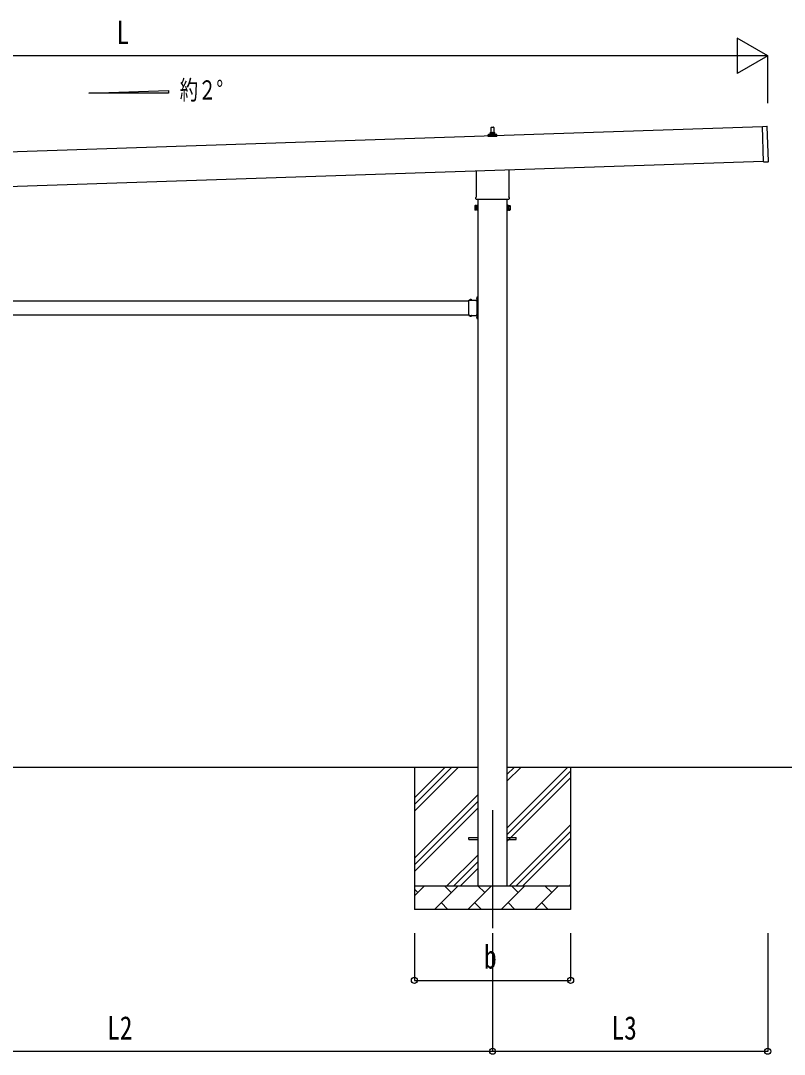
# Model space of a CAD drawing. Units: millimetres, scale not verified. Extents: x -12615 to 12615, y -8910 to 8910.
# Drawn here: x -2187 to 1040, y -4450 to -80 of the extents above; entities that cross this region are included whole.
import ezdxf
from ezdxf.enums import TextEntityAlignment as Align

# ---------------------------------------------------------------- set-up
doc = ezdxf.new("R2010")
doc.units = ezdxf.units.MM
doc.header["$LTSCALE"] = 40
for name, color, linetype in [('0-2_USER1', 3, 'Continuous'), ('0-4_YKK_12', 2, 'Continuous'), ('0-5_YKK_13', 4, 'Continuous'), ('0-6_YKK_A1', 4, 'Continuous'), ('0-7_YKK_D', 6, 'Continuous')]:
    doc.layers.add(name, color=color, linetype=linetype)
doc.styles.add('ＭＳ ゴシック', font='')
doc.styles.get('ＭＳ ゴシック').set_extended_font_data('MS Gothic')

msp = doc.modelspace()

# ---------------------------------------------------------------- linework, layer by layer
at = {"layer": '0-4_YKK_12'}
msp.add_line((-193.18, -3417.6), (-193.18, -3917.6), dxfattribs=at)
at = {"layer": '0-5_YKK_13'}
for p, q in [((-211.43, -570.5), (-211.43, -562.79)), ((-211.05, -562), (-175.31, -562)), ((-210.66, -561.82), (-203.94, -560.19)), ((-203.56, -560), (-182.8, -560)), ((-203.18, -559.22), (-203.18, -555)), ((-202.18, -555), (-184.18, -555)), ((-199.18, -555), (-198.45, -531.48)), ((-197.45, -530.5), (-188.9, -530.5)), ((-187.9, -531.48), (-187.18, -555)), ((-183.18, -559.22), (-183.18, -555)), ((-175.69, -561.82), (-182.41, -560.19)), ((-174.93, -570.5), (-174.93, -562.79)), ((947.63, -527.63), (966.61, -526.99)), ((952.62, -677.54), (947.63, -527.63)), ((972.58, -675.88), (967.65, -527.96)), ((-174.93, -570.5), (-211.43, -570.5)), ((952.62, -677.54), (971.61, -676.91)), ((-261.48, -824.49), (-261.48, -714.98)), ((-124.88, -710.43), (-124.88, -824.49)), ((-263.18, -833.27), (-263.18, -827.77)), ((-123.18, -827.77), (-123.18, -833.27)), ((-267.18, -862.77), (-266.42, -861.45)), ((-267.18, -862.77), (-267.18, -879.77)), ((-260.18, -866.36), (-266.42, -866.36)), ((-125.24, -836.77), (-261.11, -836.77)), ((-126.18, -866.36), (-119.94, -866.36)), ((-119.18, -862.77), (-119.94, -861.45)), ((-119.18, -862.77), (-119.18, -879.77)), ((-267.18, -879.77), (-266.42, -881.08)), ((-260.18, -876.17), (-266.42, -876.17)), ((-260.18, -881.08), (-266.42, -881.08)), ((-257.68, -880.47), (-260.18, -880.47)), ((-128.68, -880.47), (-126.18, -880.47)), ((-126.18, -876.17), (-119.94, -876.17)), ((-126.18, -881.08), (-119.94, -881.08)), ((-119.18, -879.77), (-119.94, -881.08)), ((-293.68, -1272.88), (-293.68, -1262.5)), ((-293.68, -1262.5), (-257.28, -1262.5)), ((-290.41, -1261.64), (-290.41, -1261.8)), ((-289.71, -1262.5), (-281.64, -1262.5)), ((-286.8, -1262.5), (-288.13, -1259.84)), ((-284.55, -1262.5), (-283.23, -1259.84)), ((-280.94, -1261.64), (-280.94, -1261.8)), ((-261.38, -1254.6), (-255.68, -1254.6)), ((-257.68, -1264.1), (-260.68, -1264.1)), ((-257.28, -1253.47), (-259.94, -1252.15)), ((-257.28, -1255.72), (-259.94, -1257.05)), ((-258.14, -1249.86), (-257.98, -1249.86)), ((-258.14, -1259.33), (-257.98, -1259.33)), ((-257.68, -1272.88), (-257.68, -1266.1)), ((-257.28, -1247.1), (-255.68, -1247.1)), ((-257.28, -1264.06), (-257.28, -1247.1)), ((-257.28, -1250.56), (-257.28, -1258.63)), ((-255.68, -1251.6), (-257.28, -1251.6)), ((-257.28, -1252.6), (-255.68, -1252.6)), ((-257.28, -1256.6), (-255.68, -1256.6)), ((-255.68, -1257.6), (-257.28, -1257.6)), ((-293.68, -1314.88), (-293.68, -1274.31)), ((-257.68, -1314.88), (-257.68, -1274.31)), ((-293.68, -1326.7), (-293.68, -1316.31)), ((-293.68, -1326.7), (-257.28, -1326.7)), ((-290.41, -1327.56), (-290.41, -1327.4)), ((-289.71, -1326.7), (-281.64, -1326.7)), ((-286.8, -1326.7), (-288.13, -1329.36)), ((-284.55, -1326.7), (-283.23, -1329.36)), ((-280.94, -1327.56), (-280.94, -1327.4)), ((-260.68, -1325.1), (-257.68, -1325.1)), ((-257.28, -1333.47), (-259.94, -1332.15)), ((-257.28, -1335.72), (-259.94, -1337.05)), ((-258.14, -1329.86), (-257.98, -1329.86)), ((-258.14, -1339.33), (-257.98, -1339.33)), ((-257.68, -1323.1), (-257.68, -1316.31)), ((-257.28, -1342.1), (-257.28, -1325.14)), ((-257.28, -1330.56), (-257.28, -1338.63)), ((-257.28, -1332.6), (-255.68, -1332.6)), ((-257.28, -1336.6), (-255.68, -1336.6)), ((-257.28, -1342.1), (-255.68, -1342.1)), ((-293.18, -3533.1), (-255.68, -3533.1)), ((-293.18, -3542.1), (-293.18, -3533.1)), ((-293.18, -3533.1), (-255.68, -3533.1)), ((-293.18, -3542.1), (-293.18, -3533.1)), ((-130.68, -3533.1), (-93.18, -3533.1)), ((-130.68, -3533.1), (-93.18, -3533.1)), ((-93.18, -3542.1), (-93.18, -3533.1)), ((-93.18, -3542.1), (-93.18, -3533.1)), ((-293.18, -3542.1), (-255.68, -3542.1)), ((-293.18, -3542.1), (-255.68, -3542.1)), ((-130.68, -3542.1), (-93.18, -3542.1)), ((-130.68, -3542.1), (-93.18, -3542.1))]:
    msp.add_line(p, q, dxfattribs=at)
for points in [[(-260.18, -881.08), (-260.18, -861.45), (-266.42, -861.45)], [(-260.18, -880.47), (-260.18, -862.07), (-257.68, -862.07)], [(-126.18, -880.47), (-126.18, -862.07), (-128.68, -862.07)], [(-126.18, -881.08), (-126.18, -861.45), (-119.94, -861.45)], [(-257.68, -1266.1), (-260.68, -1266.1), (-260.68, -1262.5)], [(-255.68, -1262.1), (-255.68, -1256.1), (-255.68, -1253.1), (-255.68, -1247.1)], [(-257.68, -1323.1), (-260.68, -1323.1), (-260.68, -1326.7)], [(-255.68, -1342.1), (-255.68, -1336.1), (-255.68, -1333.1), (-255.68, -1327.1)]]:
    msp.add_lwpolyline(points, dxfattribs=at)
for points in [[(-257.68, -881.77), (-257.68, -860.77), (-255.68, -860.77), (-255.68, -881.77)], [(-128.68, -881.77), (-128.68, -860.77), (-130.68, -860.77), (-130.68, -881.77)]]:
    msp.add_lwpolyline(points, close=True, dxfattribs=at)
for centre, radius, start, end in [((-210.43, -562.79), 1, 103.62699, 180), ((-204.18, -559.22), 1, 283.62699, 0), ((-199.09, -555.64), 4.13, 90, 171.17633), ((-202.18, -556), 1, 90, 180), ((-197.45, -531.5), 1, 90, 178.60509), ((-189.84, -555), 4.83, 133.60282, 180), ((-196.51, -555), 4.83, 0, 46.39718), ((-188.9, -531.5), 1, 1.39491, 90), ((-187.26, -555.64), 4.13, 8.82367, 90), ((-184.18, -556), 1, 0, 90), ((-182.18, -559.22), 1, 180, 256.37301), ((-175.93, -562.79), 1, 0, 76.37301), ((966.65, -527.99), 1, 1.90915, 91.90915), ((971.58, -675.91), 1, 271.90915, 1.90915), ((-259.18, -827.77), 4, 125.09963, 180), ((-127.18, -827.77), 4, 0, 54.90037), ((-262.83, -863.9), 4.34, 145.61575, 214.38425), ((-250.94, -871.27), 16.24, 162.41205, 197.58795), ((-259.18, -833.27), 4, 180, 194.47751), ((-259.18, -833.27), 4, 194.47751, 241.04498), ((-127.18, -833.27), 4, 298.95502, 345.52249), ((-127.18, -833.27), 4, 345.52249, 0), ((-135.42, -871.27), 16.24, 342.41205, 17.58795), ((-123.52, -863.9), 4.34, 325.61575, 34.38425), ((-262.83, -878.63), 4.34, 145.61575, 214.38425), ((-123.52, -878.63), 4.34, 325.61575, 34.38425), ((-289.55, -1261.64), 0.862, 129.12355, 180), ((-289.71, -1261.8), 0.7, 180, 270), ((-285.68, -1266.4), 7, 90, 129.12355), ((-285.68, -1266.4), 7, 50.87645, 90), ((-281.64, -1261.8), 0.7, 270, 0), ((-281.8, -1261.64), 0.862, 0, 50.87645), ((-253.38, -1254.6), 7, 140.87645, 180), ((-253.38, -1254.6), 7, 180, 219.12355), ((-258.14, -1250.73), 0.862, 90, 140.87645), ((-258.14, -1258.47), 0.862, 219.12355, 270), ((-257.98, -1250.56), 0.7, 0, 90), ((-257.98, -1258.63), 0.7, 270, 0), ((-257.68, -1262.1), 2, 270, 0), ((-294.38, -1273.6), 1, 314.427, 45.573), ((-256.98, -1273.6), 1, 134.427, 225.573), ((-294.38, -1315.6), 1, 314.427, 45.573), ((-289.71, -1327.4), 0.7, 90, 180), ((-289.55, -1327.56), 0.862, 180, 230.87645), ((-285.68, -1322.8), 7, 230.87645, 270), ((-285.68, -1322.8), 7, 270, 309.12355), ((-281.64, -1327.4), 0.7, 0, 90), ((-281.8, -1327.56), 0.862, 309.12355, 0), ((-253.38, -1334.6), 7, 140.87645, 180), ((-253.38, -1334.6), 7, 180, 219.12355), ((-258.14, -1330.73), 0.862, 90, 140.87645), ((-258.14, -1338.47), 0.862, 219.12355, 270), ((-256.98, -1315.6), 1, 134.427, 225.573), ((-257.98, -1330.56), 0.7, 0, 90), ((-257.98, -1338.63), 0.7, 270, 0), ((-257.68, -1327.1), 2, 0, 90)]:
    msp.add_arc(centre, radius, start, end, dxfattribs=at)
at = {"layer": '0-6_YKK_A1'}
for p, q in [((-1898.49, -387.41), (-1562.49, -374.99)), ((-1562.49, -387.41), (-1898.49, -387.41)), ((-1562.49, -374.99), (-1562.49, -387.41)), ((947.69, -529.63), (-4444.37, -709.33)), ((-4439.54, -854.25), (952.52, -674.51)), ((-255.68, -836.77), (-255.68, -3737.6)), ((-130.68, -3737.6), (-130.68, -836.77)), ((-3192.68, -1264.6), (-293.68, -1264.6)), ((-3192.68, -1324.6), (-293.68, -1324.6)), ((-260.68, -1324.6), (-256.18, -1324.6)), ((-255.68, -3237.6), (-3230.68, -3237.6)), ((-523.18, -3237.6), (-523.18, -3837.6)), ((-523.18, -3422.65), (-338.13, -3237.6)), ((-523.18, -3394.36), (-366.41, -3237.6)), ((-523.18, -3366.08), (-394.7, -3237.6)), ((1151.92, -3237.6), (-130.68, -3237.6)), ((-130.68, -3492.7), (124.42, -3237.6)), ((-130.68, -3294.71), (-73.57, -3237.6)), ((-130.68, -3266.42), (-101.85, -3237.6)), ((-130.68, -3520.98), (136.82, -3253.48)), ((136.82, -3237.6), (136.82, -3837.6)), ((-130.68, -3549.27), (136.82, -3281.77)), ((-523.18, -3620.64), (-255.68, -3353.14)), ((-523.18, -3648.92), (-255.68, -3381.42)), ((-523.18, -3677.21), (-255.68, -3409.71)), ((-121.02, -3737.6), (136.82, -3479.76)), ((-92.74, -3737.6), (136.82, -3508.04)), ((-64.45, -3737.6), (136.82, -3536.32)), ((-385.58, -3737.6), (-255.68, -3607.7)), ((-357.29, -3737.6), (-255.68, -3635.98)), ((-329.01, -3737.6), (-255.68, -3664.27)), ((-523.18, -3737.6), (136.82, -3737.6)), ((-523.18, -3780.49), (-480.28, -3737.6)), ((-508.84, -3766.15), (-523.18, -3751.81)), ((-438.86, -3837.6), (-338.86, -3737.6)), ((-367.42, -3766.15), (-395.97, -3737.6)), ((-297.44, -3837.6), (-197.44, -3737.6)), ((-226, -3766.15), (-254.55, -3737.6)), ((-156.02, -3837.6), (-56.02, -3737.6)), ((-84.57, -3766.15), (-113.13, -3737.6)), ((-14.6, -3837.6), (85.4, -3737.6)), ((56.85, -3766.15), (28.29, -3737.6)), ((133.54, -3737.6), (136.82, -3734.31)), ((136.82, -3837.6), (-523.18, -3837.6)), ((-410.31, -3809.04), (-381.76, -3837.6)), ((-268.89, -3809.04), (-240.34, -3837.6)), ((-127.47, -3809.04), (-98.91, -3837.6)), ((13.95, -3809.04), (42.51, -3837.6))]:
    msp.add_line(p, q, dxfattribs=at)
msp.add_lwpolyline([(-260.68, -1264.6), (-256.18, -1264.6), (-256.18, -1324.6)], dxfattribs=at)
at = {"layer": '0-7_YKK_D'}
for p, q in [((970, -229.08), (840.1, -154.08)), ((840.1, -154.08), (840.1, -304.08)), ((820, -229.08), (-4311.78, -229.08)), ((970, -229.08), (710.19, -229.08)), ((970, -229.08), (840.1, -304.08)), ((970, -428.83), (970, -228.08)), ((-523.18, -3937.6), (-523.18, -4138.6)), ((-193.18, -3937.6), (-193.18, -4438.6)), ((-193.18, -3937.6), (-193.18, -4438.6)), ((136.82, -3937.6), (136.82, -4138.6)), ((970, -3937.6), (970, -4438.6)), ((-523.18, -4137.6), (136.82, -4137.6)), ((-3293.18, -4437.6), (-193.18, -4437.6)), ((-193.18, -4437.6), (970, -4437.6))]:
    msp.add_line(p, q, dxfattribs=at)
for centre in [(-523.18, -4137.6), (136.82, -4137.6), (-193.18, -4437.6), (-193.18, -4437.6), (970, -4437.6)]:
    msp.add_circle(centre, 12.75, dxfattribs=at)

# ---------------------------------------------------------------- texts
at = {"layer": '0-2_USER1', "style": 'ＭＳ ゴシック', "width": 0.7}
msp.add_text('約２°', height=81.01, dxfattribs=at).set_placement((-1514.91, -438.11), align=Align.BOTTOM_LEFT)
at = {"layer": '0-7_YKK_D', "style": 'ＭＳ ゴシック', "width": 0.8}
for s, p in [('L', (-1781.89, -209.08)), ('b', (-229.18, -4117.6)), ('L2', (-1822.38, -4417.6)), ('L3', (309.21, -4417.6))]:
    msp.add_text(s, height=98.97, dxfattribs=at).set_placement(p, align=Align.BOTTOM_LEFT)

doc.saveas('drawing.dxf')
